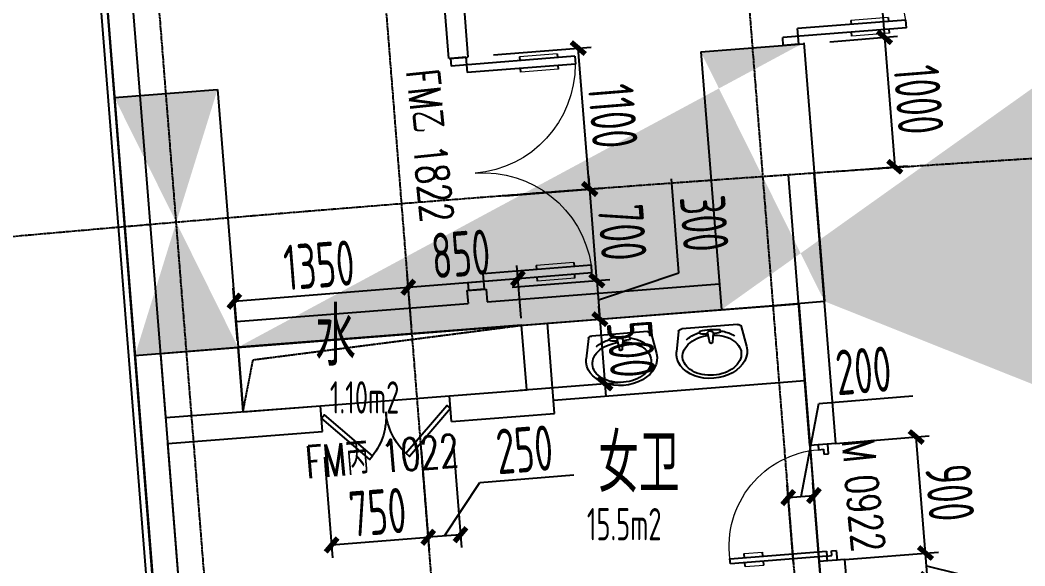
# Model space of a CAD drawing. Header units: millimetres. Extents: x 11639278 to 23698211, y -13072636 to -5537337.
# Drawn here: x 11751299 to 11759072, y -6389251 to -6385030 of the extents above; entities that cross this region are included whole.
import ezdxf
from ezdxf.enums import TextEntityAlignment as Align

# ---------------------------------------------------------------- set-up
doc = ezdxf.new("R2010")
doc.units = ezdxf.units.MM
doc.header["$LTSCALE"] = 10
for name, pattern in [('A2-RG-AXIS$0$CENTER', [2, 1.25, -0.25, 0.25, -0.25]), ('A2-RG-AXIS$0$DOTE', [2.42, 2, -0.2, 0.02, -0.2]), ('A2-RI-F1$0$DOT2', [0.125, 0, -0.125]), ('A2-RI-F1$0$HIDDEN', [0.375, 0.25, -0.125])]:
    doc.linetypes.add(name, pattern=pattern)
for name, color, linetype in [('A2-RB-F1$0$A-DIMS-100', 1, 'Continuous'), ('A2-RD-F1（少）$0$A-1-1-X-toilel$0$A-FIXT', 55, 'Continuous'), ('A2-RG-AXIS$0$A-GRID', 1, 'A2-RG-AXIS$0$CENTER'), ('A2-RI-F1$0$$0$A-WALL', 7, 'Continuous'), ('A2-RI-F1$0$A-DOOR', 32, 'Continuous'), ('A2-RI-F1$0$A-FLOR-OTLN', 4, 'A2-RI-F1$0$DOT2'), ('A2-RI-F1$0$A-HOLE', 2, 'Continuous'), ('A2-RI-F1$0$A-ROOF-EDGE', 2, 'Continuous'), ('A2-RI-F1$0$A-STRS', 50, 'Continuous'), ('A2-RI-F1$0$A-SYMB-AREA', 4, 'Continuous'), ('A2-RI-F1$0$A-SYMB-DOOR', 4, 'Continuous'), ('A2-RI-F1$0$A-SYMB-NAME', 4, 'Continuous'), ('A2-RI-F1$0$A-SYMB-VOID', 35, 'Continuous'), ('A2-RI-F1$0$A-WALL', 7, 'Continuous'), ('A2-RI-F1$0$HRI-F18$0$A-DOOR', 32, 'Continuous'), ('A2-RI-F1$0$HRI-F18$0$A-WALL', 7, 'Continuous'), ('A2-RI-F1$0$WINDOW_TEXT', 7, 'Continuous'), ('A2-RS-F1$0$A-HATH-GRAY', 8, 'Continuous'), ('A2-RS-F1$0$A-WALL-CONC', 6, 'Continuous')]:
    doc.layers.add(name, color=color, linetype=linetype)
doc.layers.add('A2-RD-F1（少）$0$A-X-AREA', color=6, linetype='Continuous', plot=False)
doc.layers.add('A2-RI-F1$0$A-X-AREA', color=6, linetype='Continuous', plot=False)
doc.styles.add('A2-RB-F1$0$XD2008', font='hzs.shx', dxfattribs={"width": 0.7, "bigfont": 'hztxt.shx'})
doc.styles.add('A2-RI-F1$0$ECADI', font='hzs.shx', dxfattribs={"width": 0.7, "bigfont": 'hztxt.shx'})
doc.styles.add('A2-RI-F1$0$ECADI-TXT', font='simplex.shx', dxfattribs={"bigfont": 'hztxt.shx'})
doc.styles.add('A2-RI-F1$0$SIMPLEX', font='simplex.shx', dxfattribs={"width": 0.7})
doc.dimstyles.new('A2-RB-F1$0$XD100$0', dxfattribs={"dimscale": 100, "dimtxt": 3.5, "dimasz": 1, "dimexe": 1, "dimexo": 2, "dimgap": 0.5, "dimtad": 1, "dimdec": 0, "dimdsep": 46, "dimtxsty": 'A2-RB-F1$0$XD2008', "dimblk1": 'A2-RB-F1$0$_ArchTick', "dimblk2": 'A2-RB-F1$0$_ArchTick', "dimsah": 1, "dimcen": 2.5, "dimclrt": 4, "dimaunit": 1, "dimadec": 0, "dimazin": 0, "dimtfac": 1, "dimtdec": 0, "dimtix": 1, "dimtmove": 1, "dimatfit": 3, "dimfxl": 0, "dimtolj": 1, "dimtzin": 0, "dimarcsym": 0})

# ---------------------------------------------------------------- blocks, each defined once
blk = doc.blocks.new('A2-RG-AXIS')
at = {"layer": 'A2-RG-AXIS$0$A-GRID', "linetype": 'A2-RG-AXIS$0$DOTE'}
for p, q in [((11755647.6, -6368696.2), (11757669.8, -6394116.9)), ((11756043.3, -6408979.7), (11752855.5, -6368906.3)), ((11754299.2, -6409123.8), (11751111, -6369045.1))]:
    blk.add_line(p, q, dxfattribs=at)
for radius in [316700, 313400, 308700]:
    blk.add_arc((11778730.7, -6694178.7), radius, 75.589285, 95.407644, dxfattribs=at)
blk = doc.blocks.new('A2-RB-F1$0$_ArchTick')
at = {"color": 0, "linetype": 'ByBlock', "const_width": 0.4}
blk.add_lwpolyline([(-0.5, -0.5), (0.5, 0.5)], dxfattribs=at)
blk = doc.blocks.new('*D1411')
at = {"layer": 'A2-RB-F1$0$A-DIMS-100', "color": 0, "lineweight": -2, "transparency": 16777216}
for p, q in [((11757476.9, -6387994.4), (11758204.6, -6387936.5)), ((11757340.4, -6388714.5), (11757476.9, -6387994.4)), ((11757480.6, -6389216.4), (11757432.1, -6388606.9)), ((11757281.3, -6389232.2), (11757232.8, -6388622.8)), ((11757240.7, -6388722.5), (11757440.1, -6388706.6))]:
    blk.add_line(p, q, dxfattribs=at)
at = {"layer": 'Defpoints', "color": 0, "transparency": 16777216}
for p in [(11757440.1, -6388706.6), (11757297.1, -6389431.6), (11757496.5, -6389415.7)]:
    blk.add_point(p, dxfattribs=at)
at = {"layer": 'A2-RB-F1$0$A-DIMS-100', "color": 0, "lineweight": -2, "transparency": 16777216, "xscale": 100, "yscale": 100, "zscale": 100}
for p, rotation in [((11757240.7, -6388722.5), 184.5482656225848), ((11757440.1, -6388706.6), 4.548265622584782)]:
    blk.add_blockref('A2-RB-F1$0$_ArchTick', p, dxfattribs=dict(at, rotation=rotation))
at = {"layer": 'A2-RB-F1$0$A-DIMS-100', "color": 4, "transparency": 16777216, "insert": (11757822.9, -6387741.1), "char_height": 350, "attachment_point": 5, "rotation": 4.54827, "style": 'A2-RB-F1$0$XD2008'}
blk.add_mtext('\\A1;200', dxfattribs=at)
blk = doc.blocks.new('*D1413')
at = {"layer": 'A2-RB-F1$0$A-DIMS-100', "color": 0, "lineweight": -2, "transparency": 16777216}
for p, q in [((11757680, -6389200.8), (11758402.5, -6389143.4)), ((11758318.7, -6389350.3), (11758302.8, -6389151.3)), ((11758310.7, -6389250.8), (11759040.4, -6389430.2)), ((11757695.9, -6389399.9), (11758418.3, -6389342.4)), ((11759040.4, -6389430.2), (11759098.2, -6390157.9))]:
    blk.add_line(p, q, dxfattribs=at)
at = {"layer": 'Defpoints', "color": 0, "transparency": 16777216}
for p in [(11758302.8, -6389151.3), (11757480.6, -6389216.7), (11757496.5, -6389415.7)]:
    blk.add_point(p, dxfattribs=at)
at = {"layer": 'A2-RB-F1$0$A-DIMS-100', "color": 0, "lineweight": -2, "transparency": 16777216, "xscale": 100, "yscale": 100, "zscale": 100}
for p, rotation in [((11758302.8, -6389151.3), 94.54826562445704), ((11758318.7, -6389350.3), 274.548265624457)]:
    blk.add_blockref('A2-RB-F1$0$_ArchTick', p, dxfattribs=dict(at, rotation=rotation))
at = {"layer": 'A2-RB-F1$0$A-DIMS-100', "color": 4, "transparency": 16777216, "insert": (11759293.6, -6389776.2), "char_height": 350, "attachment_point": 5, "rotation": 274.54827, "style": 'A2-RB-F1$0$XD2008'}
blk.add_mtext('\\A1;200', dxfattribs=at)
blk = doc.blocks.new('*D1182')
at = {"layer": 'A2-RB-F1$0$A-DIMS-100', "color": 0, "lineweight": -2, "transparency": 16777216}
for p, q in [((11757608.8, -6388303.7), (11758331.1, -6388246.2)), ((11758302.8, -6389151.3), (11758231.5, -6388254.1)), ((11757680.2, -6389200.8), (11758402.5, -6389143.4))]:
    blk.add_line(p, q, dxfattribs=at)
at = {"layer": 'Defpoints', "color": 0, "transparency": 16777216}
for p in [(11758231.5, -6388254.1), (11757409.5, -6388319.5), (11757480.8, -6389216.7)]:
    blk.add_point(p, dxfattribs=at)
at = {"layer": 'A2-RB-F1$0$A-DIMS-100', "color": 0, "lineweight": -2, "transparency": 16777216, "xscale": 100, "yscale": 100, "zscale": 100}
for p, rotation in [((11758231.5, -6388254.1), 94.54826562258324), ((11758302.8, -6389151.3), 274.5482656225832)]:
    blk.add_blockref('A2-RB-F1$0$_ArchTick', p, dxfattribs=dict(at, rotation=rotation))
at = {"layer": 'A2-RB-F1$0$A-DIMS-100', "color": 4, "transparency": 16777216, "insert": (11758491.4, -6388684.9), "char_height": 350, "attachment_point": 5, "rotation": 274.54827, "style": 'A2-RB-F1$0$XD2008'}
blk.add_mtext('\\A1;900', dxfattribs=at)
blk = doc.blocks.new('*D848')
at = {"layer": 'A2-RB-F1$0$A-DIMS-100', "color": 0, "lineweight": -2, "transparency": 16777216}
for p, q in [((11757419.4, -6383402.7), (11757942.5, -6383361.1)), ((11757842.8, -6383369), (11757985.6, -6385163.3)), ((11757562.1, -6385197), (11758085.3, -6385155.4))]:
    blk.add_line(p, q, dxfattribs=at)
at = {"layer": 'Defpoints', "color": 0, "transparency": 16777216}
for p in [(11757220, -6383418.5), (11757985.6, -6385163.3), (11757362.8, -6385212.9)]:
    blk.add_point(p, dxfattribs=at)
at = {"layer": 'A2-RB-F1$0$A-DIMS-100', "color": 0, "lineweight": -2, "transparency": 16777216, "xscale": 100, "yscale": 100, "zscale": 100}
for p, rotation in [((11757842.8, -6383369), 94.54826562266206), ((11757985.6, -6385163.3), 274.548265622662)]:
    blk.add_blockref('A2-RB-F1$0$_ArchTick', p, dxfattribs=dict(at, rotation=rotation))
at = {"layer": 'A2-RB-F1$0$A-DIMS-100', "color": 4, "transparency": 16777216, "insert": (11758138.5, -6384248.3), "char_height": 350, "attachment_point": 5, "rotation": 274.54827, "style": 'A2-RB-F1$0$XD2008'}
blk.add_mtext('\\A1;1800', dxfattribs=at)
blk = doc.blocks.new('*D849')
at = {"layer": 'A2-RB-F1$0$A-DIMS-100', "color": 0, "lineweight": -2, "transparency": 16777216}
for p, q in [((11755706, -6386337.4), (11755698.2, -6386237.7)), ((11755050.1, -6386388.3), (11755805.7, -6386329.7)), ((11755760.8, -6387043.7), (11755706, -6386337.4)), ((11755104.9, -6387094.6), (11755860.5, -6387035.9)), ((11755760.8, -6387043.7), (11755768.5, -6387143.4))]:
    blk.add_line(p, q, dxfattribs=at)
at = {"layer": 'Defpoints', "color": 0, "transparency": 16777216}
for p in [(11755706, -6386337.4), (11754850.7, -6386403.7), (11754905.5, -6387110)]:
    blk.add_point(p, dxfattribs=at)
at = {"layer": 'A2-RB-F1$0$A-DIMS-100', "color": 0, "lineweight": -2, "transparency": 16777216, "xscale": 100, "yscale": 100, "zscale": 100}
for p, rotation in [((11755706, -6386337.4), 274.4366473544291), ((11755760.8, -6387043.7), 94.43664735442903)]:
    blk.add_blockref('A2-RB-F1$0$_ArchTick', p, dxfattribs=dict(at, rotation=rotation))
at = {"layer": 'A2-RB-F1$0$A-DIMS-100', "color": 4, "transparency": 16777216, "insert": (11755957.7, -6386673.1), "char_height": 350, "attachment_point": 5, "rotation": 274.43665, "style": 'A2-RB-F1$0$XD2008'}
blk.add_mtext('\\A1;700', dxfattribs=at)
blk = doc.blocks.new('*D850')
at = {"layer": 'A2-RB-F1$0$A-DIMS-100', "color": 0, "lineweight": -2, "transparency": 16777216}
for p, q in [((11754962.1, -6385299.6), (11755716.3, -6385238.6)), ((11755704.6, -6386334.7), (11755616.7, -6385246.7)), ((11755050, -6386387.6), (11755804.3, -6386326.7))]:
    blk.add_line(p, q, dxfattribs=at)
at = {"layer": 'Defpoints', "color": 0, "transparency": 16777216}
for p in [(11755616.7, -6385246.7), (11754762.7, -6385315.7), (11754850.7, -6386403.7)]:
    blk.add_point(p, dxfattribs=at)
at = {"layer": 'A2-RB-F1$0$A-DIMS-100', "color": 0, "lineweight": -2, "transparency": 16777216, "xscale": 100, "yscale": 100, "zscale": 100}
for p, rotation in [((11755616.7, -6385246.7), 94.62070129364145), ((11755704.6, -6386334.7), 274.6207012936414)]:
    blk.add_blockref('A2-RB-F1$0$_ArchTick', p, dxfattribs=dict(at, rotation=rotation))
at = {"layer": 'A2-RB-F1$0$A-DIMS-100', "color": 4, "transparency": 16777216, "insert": (11755884.9, -6385772.6), "char_height": 350, "attachment_point": 5, "rotation": 274.6207, "style": 'A2-RB-F1$0$XD2008'}
blk.add_mtext('\\A1;1100', dxfattribs=at)
blk = doc.blocks.new('*D967')
at = {"layer": 'A2-RB-F1$0$A-DIMS-100', "color": 0, "lineweight": -2, "transparency": 16777216}
for p, q in [((11754326.9, -6387402.8), (11754294.5, -6386996.3)), ((11752980.8, -6387509.9), (11752948.5, -6387103.4)), ((11752956.4, -6387203.1), (11754302.5, -6387096))]:
    blk.add_line(p, q, dxfattribs=at)
at = {"layer": 'Defpoints', "color": 0, "transparency": 16777216}
for p in [(11754302.5, -6387096), (11754342.7, -6387602.2), (11752996.7, -6387709.2)]:
    blk.add_point(p, dxfattribs=at)
at = {"layer": 'A2-RB-F1$0$A-DIMS-100', "color": 0, "lineweight": -2, "transparency": 16777216, "xscale": 100, "yscale": 100, "zscale": 100}
for p, rotation in [((11754302.5, -6387096), 4.548265622688353), ((11752956.4, -6387203.1), 184.5482656226883)]:
    blk.add_blockref('A2-RB-F1$0$_ArchTick', p, dxfattribs=dict(at, rotation=rotation))
at = {"layer": 'A2-RB-F1$0$A-DIMS-100', "color": 4, "transparency": 16777216, "insert": (11753611.6, -6386925.2), "char_height": 350, "attachment_point": 5, "rotation": 4.54827, "style": 'A2-RB-F1$0$XD2008'}
blk.add_mtext('\\A1;1350', dxfattribs=at)
blk = doc.blocks.new('*D968')
at = {"layer": 'A2-RB-F1$0$A-DIMS-100', "color": 0, "lineweight": -2, "transparency": 16777216}
for p, q in [((11755174.2, -6387335.4), (11755141.9, -6386928.9)), ((11754326.9, -6387402.8), (11754294.5, -6386996.3)), ((11754302.5, -6387096), (11755149.8, -6387028.6))]:
    blk.add_line(p, q, dxfattribs=at)
at = {"layer": 'Defpoints', "color": 0, "transparency": 16777216}
for p in [(11755149.8, -6387028.6), (11754342.7, -6387602.2), (11755190.1, -6387534.8)]:
    blk.add_point(p, dxfattribs=at)
at = {"layer": 'A2-RB-F1$0$A-DIMS-100', "color": 0, "lineweight": -2, "transparency": 16777216, "xscale": 100, "yscale": 100, "zscale": 100}
for p, rotation in [((11755149.8, -6387028.6), 4.548265622955991), ((11754302.5, -6387096), 184.548265622956)]:
    blk.add_blockref('A2-RB-F1$0$_ArchTick', p, dxfattribs=dict(at, rotation=rotation))
at = {"layer": 'A2-RB-F1$0$A-DIMS-100', "color": 4, "transparency": 16777216, "insert": (11754708.3, -6386838), "char_height": 350, "attachment_point": 5, "rotation": 4.54827, "style": 'A2-RB-F1$0$XD2008'}
blk.add_mtext('\\A1;850', dxfattribs=at)
blk = doc.blocks.new('*D969')
at = {"layer": 'A2-RB-F1$0$A-DIMS-100', "color": 0, "lineweight": -2, "transparency": 16777216}
for p, q in [((11756395.4, -6386984.9), (11756339, -6386257)), ((11755104.9, -6387094.6), (11755860.4, -6387036.1)), ((11755760.7, -6387043.8), (11755783.9, -6387342.9)), ((11755772.3, -6387193.3), (11756395.4, -6386984.9)), ((11755128.1, -6387393.7), (11755883.6, -6387335.2))]:
    blk.add_line(p, q, dxfattribs=at)
at = {"layer": 'Defpoints', "color": 0, "transparency": 16777216}
for p in [(11754905.5, -6387110), (11755783.9, -6387342.9), (11754928.7, -6387409.1)]:
    blk.add_point(p, dxfattribs=at)
at = {"layer": 'A2-RB-F1$0$A-DIMS-100', "color": 0, "lineweight": -2, "transparency": 16777216, "xscale": 100, "yscale": 100, "zscale": 100}
for p, rotation in [((11755760.7, -6387043.8), 94.42915772560417), ((11755783.9, -6387342.9), 274.4291577256042)]:
    blk.add_blockref('A2-RB-F1$0$_ArchTick', p, dxfattribs=dict(at, rotation=rotation))
at = {"layer": 'A2-RB-F1$0$A-DIMS-100', "color": 4, "transparency": 16777216, "insert": (11756591.5, -6386603.6), "char_height": 350, "attachment_point": 5, "rotation": 274.42916, "style": 'A2-RB-F1$0$XD2008'}
blk.add_mtext('\\A1;300', dxfattribs=at)
blk = doc.blocks.new('*D970')
at = {"layer": 'A2-RB-F1$0$A-DIMS-100', "color": 0, "lineweight": -2, "transparency": 16777216}
for p, q in [((11755783.9, -6387342.9), (11755776.2, -6387243.2)), ((11755128.1, -6387393.7), (11755883.6, -6387335.2)), ((11755783.9, -6387342.9), (11755822.5, -6387841.4)), ((11755166.7, -6387892.2), (11755922.2, -6387833.7)), ((11755822.5, -6387841.4), (11755830.2, -6387941.1))]:
    blk.add_line(p, q, dxfattribs=at)
at = {"layer": 'Defpoints', "color": 0, "transparency": 16777216}
for p in [(11754928.7, -6387409.1), (11754967.3, -6387907.6), (11755822.5, -6387841.4)]:
    blk.add_point(p, dxfattribs=at)
at = {"layer": 'A2-RB-F1$0$A-DIMS-100', "color": 0, "lineweight": -2, "transparency": 16777216, "xscale": 100, "yscale": 100, "zscale": 100}
for p, rotation in [((11755783.9, -6387342.9), 274.42915772585), ((11755822.5, -6387841.4), 94.42915772584995)]:
    blk.add_blockref('A2-RB-F1$0$_ArchTick', p, dxfattribs=dict(at, rotation=rotation))
at = {"layer": 'A2-RB-F1$0$A-DIMS-100', "color": 4, "transparency": 16777216, "insert": (11756027.5, -6387574.8), "char_height": 350, "attachment_point": 5, "rotation": 274.42916, "style": 'A2-RB-F1$0$XD2008'}
blk.add_mtext('\\A1;500', dxfattribs=at)
blk = doc.blocks.new('*D812')
at = {"layer": 'A2-RB-F1$0$A-DIMS-100', "color": 0, "lineweight": -2, "transparency": 16777216}
for p, q in [((11754402.3, -6388351), (11754464.2, -6389129.2)), ((11753655, -6388410.5), (11753716.9, -6389188.7)), ((11753709, -6389089), (11754456.3, -6389029.5))]:
    blk.add_line(p, q, dxfattribs=at)
at = {"layer": 'Defpoints', "color": 0, "transparency": 16777216}
for p in [(11753639.1, -6388211.1), (11754386.4, -6388151.7), (11754456.3, -6389029.5)]:
    blk.add_point(p, dxfattribs=at)
at = {"layer": 'A2-RB-F1$0$A-DIMS-100', "color": 0, "lineweight": -2, "transparency": 16777216, "xscale": 100, "yscale": 100, "zscale": 100}
for p, rotation in [((11754456.3, -6389029.5), 4.548265622768949), ((11753709, -6389089), 184.548265622769)]:
    blk.add_blockref('A2-RB-F1$0$_ArchTick', p, dxfattribs=dict(at, rotation=rotation))
at = {"layer": 'A2-RB-F1$0$A-DIMS-100', "color": 4, "transparency": 16777216, "insert": (11754064.8, -6388835), "char_height": 350, "attachment_point": 5, "rotation": 4.54827, "style": 'A2-RB-F1$0$XD2008'}
blk.add_mtext('\\A1;750', dxfattribs=at)
blk = doc.blocks.new('*D813')
at = {"layer": 'A2-RB-F1$0$A-DIMS-100', "color": 0, "lineweight": -2, "transparency": 16777216}
for p, q in [((11754402.5, -6388353.1), (11754464.2, -6389129.2)), ((11754652, -6388333.3), (11754713.7, -6389109.4)), ((11754581, -6389019.6), (11754854.7, -6388605)), ((11754854.7, -6388605), (11755582.4, -6388547.1)), ((11754705.8, -6389009.7), (11754456.3, -6389029.5))]:
    blk.add_line(p, q, dxfattribs=at)
at = {"layer": 'Defpoints', "color": 0, "transparency": 16777216}
for p in [(11754636.1, -6388133.9), (11754386.6, -6388153.7), (11754456.3, -6389029.5)]:
    blk.add_point(p, dxfattribs=at)
at = {"layer": 'A2-RB-F1$0$A-DIMS-100', "color": 0, "lineweight": -2, "transparency": 16777216, "xscale": 100, "yscale": 100, "zscale": 100}
for p, rotation in [((11754456.3, -6389029.5), 184.5482656226466), ((11754705.8, -6389009.7), 4.548265622646577)]:
    blk.add_blockref('A2-RB-F1$0$_ArchTick', p, dxfattribs=dict(at, rotation=rotation))
at = {"layer": 'A2-RB-F1$0$A-DIMS-100', "color": 4, "transparency": 16777216, "insert": (11755200.7, -6388351.7), "char_height": 350, "attachment_point": 5, "rotation": 4.54827, "style": 'A2-RB-F1$0$XD2008'}
blk.add_mtext('\\A1;250', dxfattribs=at)
blk = doc.blocks.new('*D814')
at = {"layer": 'A2-RB-F1$0$A-DIMS-100', "color": 0, "lineweight": -2, "transparency": 16777216}
for p, q in [((11757562.1, -6385197), (11758085.3, -6385155.4)), ((11757985.6, -6385163.3), (11758065.2, -6386164.1)), ((11757641.8, -6386197.8), (11758164.9, -6386156.2))]:
    blk.add_line(p, q, dxfattribs=at)
at = {"layer": 'Defpoints', "color": 0, "transparency": 16777216}
for p in [(11757362.8, -6385212.9), (11758065.2, -6386164.1), (11757442.4, -6386213.6)]:
    blk.add_point(p, dxfattribs=at)
at = {"layer": 'A2-RB-F1$0$A-DIMS-100', "color": 0, "lineweight": -2, "transparency": 16777216, "xscale": 100, "yscale": 100, "zscale": 100}
for p, rotation in [((11757985.6, -6385163.3), 94.54826562261329), ((11758065.2, -6386164.1), 274.5482656226133)]:
    blk.add_blockref('A2-RB-F1$0$_ArchTick', p, dxfattribs=dict(at, rotation=rotation))
at = {"layer": 'A2-RB-F1$0$A-DIMS-100', "color": 4, "transparency": 16777216, "insert": (11758249.7, -6385645.9), "char_height": 350, "attachment_point": 5, "rotation": 274.54827, "style": 'A2-RB-F1$0$XD2008'}
blk.add_mtext('\\A1;1000', dxfattribs=at)
blk = doc.blocks.new('A2-RS-F1')
at = {"layer": 'A2-RS-F1$0$A-HATH-GRAY', "ltscale": 3}
h = blk.add_hatch(color=256, dxfattribs=at)
h.paths.add_polyline_path([(11790490.7, -6377046.5), (11789491.3, -6377010.6), (11789445.2, -6378310.2), (11790444.5, -6378345.7)], flags=16)
h.paths.add_polyline_path([(11794711.1, -6377235.6), (11794112.3, -6377197.1), (11794061, -6377995.6), (11794659.8, -6378034.1)], flags=0)
h.paths.add_polyline_path([(11794483.3, -6380778.7), (11793884.5, -6380740.2), (11793833.2, -6381538.6), (11794432, -6381577.1)], flags=0)
h.paths.add_polyline_path([(11793886.5, -6390060.6), (11793287.7, -6390022.1), (11793236.4, -6390820.5), (11793835.2, -6390859)], flags=0)
h.paths.add_polyline_path([(11793658.7, -6393603.7), (11793059.9, -6393565.2), (11793008.6, -6394363.6), (11793607.4, -6394402.1)], flags=0)
h.paths.add_polyline_path([(11789926.5, -6392936.5), (11788927.1, -6392900.6), (11788881, -6394200.2), (11789880.4, -6394235.7)], flags=16)
h.paths.add_polyline_path([(11781272, -6392739.2), (11780272, -6392732.1), (11780263.2, -6394032.4), (11781263.2, -6394039.2)], flags=16)
h.paths.add_polyline_path([(11772615.4, -6392790.7), (11771615.7, -6392812.3), (11771644.2, -6394112.4), (11772644, -6394090.4)], flags=16)
h.paths.add_polyline_path([(11771835.6, -6400549.4, 1), (11772735.6, -6400549.4, 1)])
h.paths.add_polyline_path([(11789601.8, -6400663.7, 1), (11788701.8, -6400663.7, 1)], flags=0)
h.paths.add_polyline_path([(11797125.5, -6401083.9, 1), (11798025.5, -6401083.9, 1)], flags=0)
h.paths.add_polyline_path([(11772266.5, -6376894.6), (11771266.7, -6376916.1), (11771295.3, -6378216.2), (11772295, -6378194.3)], flags=16)
h.paths.add_polyline_path([(11781379.7, -6376839.6), (11780379.7, -6376832.4), (11780370.9, -6378132.8), (11781370.9, -6378139.6)], flags=16)
h.paths.add_polyline_path([(11752826.5, -6385566), (11752029, -6385629.4), (11752187.6, -6387623.1), (11752985.1, -6387559.7)], flags=17)
h.paths.add_polyline_path([(11757362.8, -6385212.9), (11756565.3, -6385276.3), (11756723.9, -6387270.1), (11757521.2, -6387204.8)], flags=17)
h.paths.add_polyline_path([(11762965.1, -6393140.9), (11763031, -6394439.6), (11764029.7, -6394388.9), (11763963.9, -6393090.2)])
h.paths.add_polyline_path([(11793008.6, -6394363.6), (11793607.4, -6394402.1), (11793658.7, -6393603.7), (11793059.9, -6393565.2)], flags=17)
h.paths.add_polyline_path([(11793236.4, -6390820.5), (11793835.2, -6390859), (11793886.5, -6390060.6), (11793287.7, -6390022.1)], flags=17)
h.paths.add_polyline_path([(11793833.2, -6381538.6), (11794432, -6381577.1), (11794483.3, -6380778.7), (11793884.5, -6380740.2)], flags=17)
h.paths.add_polyline_path([(11794061, -6377995.6), (11794659.8, -6378034.1), (11794711.1, -6377235.6), (11794112.3, -6377197.1)], flags=17)
h.paths.add_polyline_path([(11762159.9, -6377261.3), (11762225.8, -6378560), (11763224.5, -6378509.3), (11763158.6, -6377210.6)], flags=17)
edge = h.paths.add_edge_path(flags=16)
edge.add_arc((11772285.6, -6400549.4), 450, 0, 360)
edge = h.paths.add_edge_path(flags=16)
edge.add_arc((11789151.8, -6400663.7), 450, 0, 360)
edge = h.paths.add_edge_path()
edge.add_arc((11763857, -6400855.6), 450, 0, 360)
edge = h.paths.add_edge_path(flags=17)
edge.add_arc((11797575.5, -6401083.9), 450, 0, 360)
edge = h.paths.add_edge_path()
edge.add_arc((11755440.6, -6401403.6), 450, 0, 360)
h.paths.add_polyline_path([(11756756.1, -6377586.7), (11756914.7, -6379580.4), (11756117.2, -6379643.9), (11755958.6, -6377650.1)], flags=17)
h.paths.add_polyline_path([(11757322.6, -6394796.6), (11758120, -6394731.3), (11758001.2, -6393237.8), (11757203.7, -6393301.3)])
h.paths.add_polyline_path([(11752786.3, -6395149.5), (11753583.8, -6395086), (11753449, -6393391.4), (11752651.5, -6393454.8)])
h.paths.add_polyline_path([(11751581, -6379997.1), (11752378.4, -6379933.7), (11752219.8, -6377940), (11751422.4, -6378003.4)])
edge = h.paths.add_edge_path()
edge.add_line((11771615.7, -6392812.7), (11771644.2, -6394112.4))
edge.add_line((11771644.2, -6394112.4), (11772644, -6394090.4))
edge.add_line((11772644, -6394090.4), (11772615.4, -6392790.7))
edge.add_line((11772615.4, -6392790.7), (11771615.7, -6392812.3))
edge.add_line((11780272, -6392732.4), (11780263.2, -6394032.4))
edge.add_line((11780263.2, -6394032.4), (11781263.2, -6394039.2))
edge.add_line((11781263.2, -6394039.2), (11781272, -6392739.2))
edge.add_line((11781272, -6392739.2), (11780272, -6392732.1))
edge.add_line((11788927.1, -6392901), (11788881, -6394200.2))
edge.add_line((11788881, -6394200.2), (11789880.4, -6394235.7))
edge.add_line((11789880.4, -6394235.7), (11789926.5, -6392936.5))
edge.add_line((11789926.5, -6392936.5), (11788927.1, -6392900.6))
edge.add_line((11789491.3, -6377011), (11789445.2, -6378310.2))
edge.add_line((11789445.2, -6378310.2), (11790444.5, -6378345.7))
edge.add_line((11790444.5, -6378345.7), (11790490.7, -6377046.5))
edge.add_line((11790490.7, -6377046.5), (11789491.3, -6377010.6))
edge.add_line((11780379.7, -6376832.8), (11780370.9, -6378132.8))
edge.add_line((11780370.9, -6378132.8), (11781370.9, -6378139.6))
edge.add_line((11781370.9, -6378139.6), (11781379.7, -6376839.6))
edge.add_line((11781379.7, -6376839.6), (11780379.7, -6376832.4))
edge.add_line((11771266.7, -6376916.5), (11771295.3, -6378216.2))
edge.add_line((11771295.3, -6378216.2), (11772295, -6378194.3))
edge.add_line((11772295, -6378194.3), (11772266.5, -6376894.6))
edge.add_line((11772266.5, -6376894.6), (11771266.7, -6376916.1))
edge.add_line((11756723.9, -6387270.1), (11757521.2, -6387204.8))
edge.add_line((11756565.3, -6385276.3), (11757362.8, -6385212.9))
edge.add_line((11756565.3, -6385276.3), (11756723.9, -6387270.1))
edge.add_line((11752187.6, -6387623.1), (11752985.1, -6387559.7))
edge.add_line((11752029, -6385629.4), (11752826.5, -6385566))
edge.add_line((11752029, -6385629.4), (11752187.6, -6387623.2))
edge.add_line((11752826.5, -6385566), (11752985.1, -6387559.7))
edge.add_line((11757362.2, -6385205.2), (11757521.2, -6387204.8))
edge = h.paths.add_edge_path()
edge.add_arc((11847549.5, -6408655.2), 450, 0, 360)
h.paths.add_polyline_path([(11818747.1, -6372607.5), (11817357.2, -6372439.1), (11817138.8, -6374225.8), (11818528.7, -6374394.2)])
h.paths.add_polyline_path([(11827964.2, -6373889.1), (11826579.8, -6373680.9), (11826310.1, -6375460.6), (11827694.6, -6375668.8)])
h.paths.add_polyline_path([(11837140.7, -6375434.8), (11835762.8, -6375187), (11835442.2, -6376958.2), (11836820.1, -6377206.1)])
h.paths.add_polyline_path([(11814457.2, -6396161.7), (11815846.9, -6396331.6), (11816041, -6394743.5), (11814651.4, -6394573.1)])
h.paths.add_polyline_path([(11851385, -6401917.5), (11850605.4, -6401737.8), (11850371.1, -6402710), (11851150.7, -6402889.7)])
h.paths.add_polyline_path([(11846959.8, -6400859), (11846180.2, -6400679.3), (11845945.9, -6401651.6), (11846725.5, -6401831.3)])
h.paths.add_polyline_path([(11841338.2, -6400630.1), (11839968.3, -6400341.3), (11840298.4, -6398775.8), (11841668.4, -6399064)])
h.paths.add_polyline_path([(11831505.8, -6398704), (11832883.4, -6398953.4), (11833168.4, -6397379), (11831790.9, -6397129.1)])
h.paths.add_polyline_path([(11822999.8, -6397310.5), (11824384, -6397520.2), (11824623.6, -6395938.3), (11823239.5, -6395728)])
h.paths.add_polyline_path([(11806985.1, -6395311.3), (11806188.5, -6395237.1), (11806299.9, -6394042), (11807096.4, -6394116.5)])
h.paths.add_polyline_path([(11800592, -6394828.7), (11801190.8, -6394867.2), (11801242.1, -6394068.8), (11800643.4, -6394030.3)])
h.paths.add_polyline_path([(11793008.6, -6394363.6), (11793607.4, -6394402.1), (11793658.7, -6393603.7), (11793059.9, -6393565.2)], flags=17)
h.paths.add_polyline_path([(11800819.8, -6391285.9), (11801418.6, -6391324.4), (11801469.9, -6390525.9), (11800871.2, -6390487.4)])
h.paths.add_polyline_path([(11793236.4, -6390820.5), (11793835.2, -6390859), (11793886.5, -6390060.6), (11793287.7, -6390022.1)], flags=17)
h.paths.add_polyline_path([(11853037, -6395063.6), (11853271.3, -6394091.4), (11852491.7, -6393911.7), (11852257.4, -6394883.9)])
h.paths.add_polyline_path([(11854911.5, -6387286.2), (11855145.9, -6386314), (11854366.3, -6386134.3), (11854131.9, -6387106.5)])
h.paths.add_polyline_path([(11846269, -6377243.5), (11844898.8, -6376956.1), (11844527.5, -6378717.4), (11845897.7, -6379004.7)])
h.paths.add_polyline_path([(11848611.8, -6394005), (11848846.2, -6393032.8), (11848066.6, -6392853.1), (11847832.2, -6393825.3)])
h.paths.add_polyline_path([(11850486.4, -6386227.4), (11850720.8, -6385255.2), (11849941.2, -6385075.5), (11849706.8, -6386047.7)])
h.paths.add_polyline_path([(11843712.1, -6384523.3), (11844299.2, -6384647.1), (11844423, -6384060), (11843835.9, -6383936.2)])
h.paths.add_polyline_path([(11842061.7, -6392351.2), (11842648.8, -6392475), (11842772.6, -6391887.9), (11842185.5, -6391764.1)])
h.paths.add_polyline_path([(11808357.4, -6373042.4), (11808954.8, -6373098.1), (11809029, -6372301.4), (11808431.6, -6372245.8)])
h.paths.add_polyline_path([(11793833.2, -6381538.6), (11794432, -6381577.1), (11794483.3, -6380778.7), (11793884.5, -6380740.2)], flags=17)
h.paths.add_polyline_path([(11801416.6, -6382004.6), (11802015.3, -6382043.1), (11802066.7, -6381244.7), (11801467.9, -6381206.2)])
h.paths.add_polyline_path([(11801644.4, -6378461.8), (11802243.1, -6378500.3), (11802294.5, -6377701.9), (11801695.7, -6377663.4)])
h.paths.add_polyline_path([(11794061, -6377995.6), (11794659.8, -6378034.1), (11794711.1, -6377235.6), (11794112.3, -6377197.1)], flags=17)
h.paths.add_polyline_path([(11808460.5, -6379479.9), (11807663.9, -6379405.7), (11807775.3, -6378210.6), (11808571.8, -6378285.1)])
edge = h.paths.add_edge_path(flags=16)
edge.add_arc((11772285.6, -6400549.4), 450, 0, 360)
edge = h.paths.add_edge_path(flags=17)
edge.add_arc((11789151.8, -6400663.7), 450, 0, 360)
edge = h.paths.add_edge_path(flags=17)
edge.add_arc((11797575.5, -6401083.9), 450, 0, 360)
edge = h.paths.add_edge_path()
edge.add_arc((11805983.7, -6401745.9), 450, 0, 360)
edge = h.paths.add_edge_path()
edge.add_arc((11814369.4, -6402649), 450, 0, 360)
edge = h.paths.add_edge_path()
edge.add_arc((11822725.7, -6403792.5), 450, 0, 360)
edge = h.paths.add_edge_path()
edge.add_arc((11831045.7, -6405175.5), 450, 0, 360)
edge = h.paths.add_edge_path()
edge.add_arc((11839322.6, -6406796.9), 450, 0, 360)
edge = h.paths.add_edge_path(flags=17)
edge.add_line((11771615.7, -6392812.7), (11771644.2, -6394112.4))
edge.add_line((11771644.2, -6394112.4), (11772644, -6394090.4))
edge.add_line((11772644, -6394090.4), (11772615.4, -6392790.7))
edge.add_line((11772615.4, -6392790.7), (11771615.7, -6392812.3))
edge.add_line((11780272, -6392732.4), (11780263.2, -6394032.4))
edge.add_line((11780263.2, -6394032.4), (11781263.2, -6394039.2))
edge.add_line((11781263.2, -6394039.2), (11781272, -6392739.2))
edge.add_line((11781272, -6392739.2), (11780272, -6392732.1))
edge.add_line((11788927.1, -6392901), (11788881, -6394200.2))
edge.add_line((11788881, -6394200.2), (11789880.4, -6394235.7))
edge.add_line((11789880.4, -6394235.7), (11789926.5, -6392936.5))
edge.add_line((11789926.5, -6392936.5), (11788927.1, -6392900.6))
edge.add_line((11789491.3, -6377011), (11789445.2, -6378310.2))
edge.add_line((11789445.2, -6378310.2), (11790444.5, -6378345.7))
edge.add_line((11790444.5, -6378345.7), (11790490.7, -6377046.5))
edge.add_line((11790490.7, -6377046.5), (11789491.3, -6377010.6))
edge.add_line((11780379.7, -6376832.8), (11780370.9, -6378132.8))
edge.add_line((11780370.9, -6378132.8), (11781370.9, -6378139.6))
edge.add_line((11781370.9, -6378139.6), (11781379.7, -6376839.6))
edge.add_line((11781379.7, -6376839.6), (11780379.7, -6376832.4))
edge.add_line((11771266.7, -6376916.5), (11771295.3, -6378216.2))
edge.add_line((11771295.3, -6378216.2), (11772295, -6378194.3))
edge.add_line((11772295, -6378194.3), (11772266.5, -6376894.6))
edge.add_line((11772266.5, -6376894.6), (11771266.7, -6376916.1))
edge = h.paths.add_edge_path()
edge.add_arc((11780719.5, -6400485.4), 450, 0, 360)
at = {"layer": 'A2-RS-F1$0$A-WALL-CONC', "ltscale": 3}
for p, q in [((11756565.3, -6385276.3), (11757362.8, -6385212.9)), ((11757362.2, -6385205.2), (11757521.2, -6387204.8)), ((11756565.3, -6385276.3), (11756723.9, -6387270.1)), ((11752029, -6385629.4), (11752826.5, -6385566)), ((11752826.5, -6385566), (11752985.1, -6387559.7)), ((11752029, -6385629.4), (11752187.6, -6387623.2)), ((11756723.9, -6387270.1), (11757521.2, -6387204.8)), ((11752187.6, -6387623.1), (11752985.1, -6387559.7))]:
    blk.add_line(p, q, dxfattribs=at)
blk = doc.blocks.new('A2-RI-F1$0$5erhfh')
at = {"layer": 'A2-RI-F1$0$A-SYMB-AREA', "style": 'A2-RI-F1$0$ECADI', "width": 0.7}
blk.add_attdef('340M2', text='', height=2.5, dxfattribs=at).set_placement((0, 1.25), align=Align.MIDDLE_LEFT)
at = {"layer": 'A2-RI-F1$0$A-SYMB-NAME', "style": 'A2-RI-F1$0$ECADI', "width": 0.7}
blk.add_attdef('CHINESENAME', (-12.292, 3.087), '', height=4.5, dxfattribs=at)
blk = doc.blocks.new('A2-RI-F1$0$door-1000')
for p, q in [((0.6493, 0.6471), (0.7083, 0.7059)), ((0.7083, 0.7059), (0.7083, 0.7059)), ((0.7083, 0.7059), (0.7672, 0.6469)), ((0.6787, 0.6175), (0.6493, 0.6471)), ((0.7082, 0.647), (0.6787, 0.6175)), ((0.7376, 0.6174), (0.7082, 0.647)), ((0.7672, 0.6469), (0.7376, 0.6174)), ((0.059, 0.0588), (0, 0)), ((0, 0), (0.0588, -0.059)), ((0, 0), (0, 0)), ((0.0589, -0.0001), (0.0884, 0.0293)), ((0.0884, 0.0293), (0.059, 0.0588)), ((0.0588, -0.059), (0.0883, -0.0296)), ((0.0883, -0.0296), (0.0589, -0.0001)), ((0.1179, -0.0002), (0.0883, -0.0296)), ((0.0883, -0.0296), (0.6766, -0.6199)), ((0.7061, -0.5905), (0.1179, -0.0002)), ((0.4506, -0.4431), (0.4756, -0.4182)), ((0.5051, -0.3888), (0.5301, -0.3639)), ((0.6183, -0.5024), (0.6432, -0.4775)), ((0.5638, -0.5566), (0.5888, -0.5318)), ((0.6766, -0.6199), (0.7061, -0.5905))]:
    blk.add_line(p, q)
at = {"lineweight": 13}
for p, q in [((0.6432, -0.4775), (0.5301, -0.3639)), ((0.5638, -0.5566), (0.4506, -0.4431))]:
    blk.add_line(p, q, dxfattribs=at)
blk.add_arc((0.1481, 0.0285), 0.8333, 312.03498, 44.97267, dxfattribs=at)
blk = doc.blocks.new('A2-RI-F1$0$$DorLib2D$00000011')
for p, q in [((-0.4667, 0.4709), (-0.4667, -0.0625)), ((-0.4667, 0.4709), (-0.4333, 0.4709)), ((-0.4333, 0.4709), (-0.4333, 0.0042)), ((0.4333, 0.4709), (0.4333, 0.0042)), ((0.4667, 0.4709), (0.4333, 0.4709)), ((0.4667, 0.4709), (0.4667, -0.0625)), ((-0.4833, 0.3962), (-0.4667, 0.3962)), ((-0.4167, 0.3962), (-0.4333, 0.3962)), ((0.4167, 0.3962), (0.4333, 0.3962)), ((0.4833, 0.3962), (0.4667, 0.3962)), ((-0.4833, 0.2346), (-0.4667, 0.2346)), ((-0.4167, 0.2346), (-0.4333, 0.2346)), ((0.4167, 0.2346), (0.4333, 0.2346)), ((0.4833, 0.2346), (0.4667, 0.2346)), ((-0.5, 0.0042), (-0.4333, 0.0042)), ((-0.5, 0.0042), (-0.5, -0.0625)), ((0.5, 0.0042), (0.4333, 0.0042)), ((0.5, 0.0042), (0.5, -0.0625)), ((-0.5, -0.0625), (-0.4667, -0.0625)), ((0.5, -0.0625), (0.4667, -0.0625))]:
    blk.add_line(p, q)
at = {"lineweight": 13}
for p, q in [((-0.4833, 0.3962), (-0.4833, 0.2346)), ((-0.4167, 0.3962), (-0.4167, 0.2346)), ((0.4167, 0.3962), (0.4167, 0.2346)), ((0.4833, 0.3962), (0.4833, 0.2346))]:
    blk.add_line(p, q, dxfattribs=at)
for centre, start, end in [((-0.4667, 0.0042), 0, 85.904), ((0.4667, 0.0042), 94.096, 180)]:
    blk.add_arc(centre, 0.4667, start, end, dxfattribs=at)
blk = doc.blocks.new('A2-RI-F1$0$door-doublewing')
at = {"layer": 'A2-RI-F1$0$A-DOOR', "color": 4, "xscale": -0.9999999999999998, "rotation": 180}
blk.add_blockref('A2-RI-F1$0$$DorLib2D$00000011', (0, -0.0291), dxfattribs=at)
at = {"layer": 'A2-RI-F1$0$WINDOW_TEXT', "style": 'A2-RI-F1$0$SIMPLEX', "flags": 9}
blk.add_attdef('A', text='', height=1, dxfattribs=at).set_placement((0, 1.5), align=Align.MIDDLE)
blk = doc.blocks.new('A2-RI-F1$0$HRI-F18$0$A$C62F15C80')
at = {"layer": 'A2-RI-F1$0$HRI-F18$0$A-DOOR'}
for points in [[(0, 275.5), (275.5, 0), (296.2, 20.7), (20.7, 296.2)], [(800, 275.5), (524.5, 0), (503.8, 20.7), (779.3, 296.2)]]:
    blk.add_lwpolyline(points, close=True, dxfattribs=at)
for centre, start, end in [((10.3, 285.9), 317.1491, 0), ((789.7, 285.9), 180, 222.8509)]:
    blk.add_arc(centre, 389.7, start, end, dxfattribs=at)
blk = doc.blocks.new('A2-RI-F1$0$ECADI-TAG-DOOR')
blk = doc.blocks.new('A2-RI-F1')
at = {"layer": 'A2-RI-F1$0$$0$A-WALL', "extrusion": (0, 0, -1)}
for p, q in [((11754227.9, -6380472.6), (11754613.2, -6385327.3)), ((11754377.4, -6380460.7), (11754762.7, -6385315.7)), ((11754755.9, -6387121.6), (11754763.9, -6387221.3)), ((11754905.5, -6387110), (11754913.4, -6387209.7))]:
    blk.add_line(p, q, dxfattribs=at)
at = {"layer": 'A2-RI-F1$0$A-FLOR-OTLN', "ltscale": 1000}
blk.add_lwpolyline([(11814764.2, -6394127.4), (11817357.4, -6372440.5, -0.024943), (11849205.6, -6377886.4), (11848159.2, -6382228.1), (11851284.2, -6382919.5), (11850720.9, -6385256.6), (11855146, -6386315.4), (11851150.8, -6402891.1), (11849876.5, -6402592.9), (11848102.5, -6409766.8, 0.080418), (11754733.7, -6402413.9), (11754132.4, -6395046.4), (11752786.4, -6395150.9), (11751422.5, -6378004.8), (11756208, -6377631.7), (11756045.3, -6375586.8, -0.038938), (11805715.9, -6375922.1), (11805966.1, -6372030.7, -0.006016), (11817268.4, -6373184.4, -0.006016)], format="xyb", dxfattribs=at)
at = {"layer": 'A2-RI-F1$0$A-HOLE', "linetype": 'A2-RI-F1$0$HIDDEN', "ltscale": 500}
blk.add_line((11753623.3, -6388011.8), (11754620.3, -6387934.5), dxfattribs=at)
at = {"layer": 'A2-RI-F1$0$A-ROOF-EDGE'}
blk.add_lwpolyline([(11753023.7, -6388058.2), (11752984.8, -6387559.7)], dxfattribs=at)
at = {"layer": 'A2-RI-F1$0$A-STRS'}
blk.add_line((11757409.3, -6388319.5), (11757480.6, -6389216.7), dxfattribs=at)
at = {"layer": 'A2-RI-F1$0$A-SYMB-VOID', "linetype": 'A2-RI-F1$0$HIDDEN'}
blk.add_lwpolyline([(11753023.7, -6388058.2), (11753101.5, -6387657), (11755178.5, -6387389.8)], dxfattribs=at)
at = {"layer": 'A2-RI-F1$0$A-WALL'}
for p, q in [((11752228.4, -6385613.6), (11751780.3, -6379981.3)), ((11752029, -6385629.4), (11751581, -6379997.1)), ((11754616.9, -6385327), (11754762.7, -6385315.7)), ((11752572.2, -6392458), (11752029, -6385629.4)), ((11752426.5, -6388104.4), (11752228.4, -6385613.6)), ((11757409.3, -6388319.5), (11757242.9, -6386227.5)), ((11757608.7, -6388304), (11757442.4, -6386213.6)), ((11754755.9, -6387121.6), (11754905.5, -6387110)), ((11754913.4, -6387209.7), (11756708.5, -6387070.7)), ((11752969.6, -6387360.3), (11754763.9, -6387221.3)), ((11755377.9, -6387374.3), (11757322.1, -6387223.8)), ((11752985.1, -6387559.7), (11755178.5, -6387389.8)), ((11755218.2, -6387888.2), (11755178.5, -6387389.8)), ((11755433.4, -6388072.1), (11755377.9, -6387374.3)), ((11754620, -6387934.6), (11755218.2, -6387888.2)), ((11754636.1, -6388133.9), (11754620.3, -6387934.5)), ((11752426.5, -6388104.4), (11753623, -6388011.8)), ((11753639.1, -6388211.1), (11753623.3, -6388011.8)), ((11754635.8, -6388133.9), (11755433.4, -6388072.1)), ((11752442.4, -6388303.8), (11753638.8, -6388211.1)), ((11752664.5, -6391096), (11752442.4, -6388303.8)), ((11757610.4, -6388303.9), (11757409.5, -6388319.5)), ((11757680.2, -6389201.2), (11757480.6, -6389216.7)), ((11757599.6, -6390712), (11757480.6, -6389216.7)), ((11757921.9, -6392241), (11757680, -6389201.2))]:
    blk.add_line(p, q, dxfattribs=at)
at = {"layer": 'A2-RI-F1$0$A-X-AREA'}
for points in [[(11850108.4, -6402699.1), (11851187.8, -6402951), (11855206.3, -6386278.4), (11850781.2, -6385219.6), (11851344.3, -6382881.6), (11848219.6, -6382189), (11849265.8, -6377848.6, 0.024996), (11817313.7, -6372383.5), (11817247, -6372928.9, 0.006331), (11805733, -6371757.5), (11805482.7, -6375649.8, 0.038927), (11755776, -6375354), (11755954.7, -6377600.2), (11751368.6, -6377957.4), (11752740.6, -6395204.6), (11753887.3, -6395115.2), (11754504.9, -6402683.7, -0.080928), (11848284.8, -6410068.7), (11850119.8, -6402650.4)], [(11817296.7, -6372934.6, 0.006358), (11805733, -6371757.5), (11805482.7, -6375649.8, 0.038927), (11755776, -6375354), (11755958.6, -6377650.1), (11751422.4, -6378003.4), (11752786.4, -6395150.9), (11753883.2, -6395065.3), (11754504.9, -6402683.7, -0.080928), (11848284.8, -6410068.7), (11850119.8, -6402650.4), (11851150.8, -6402891.1), (11855146, -6386315.4), (11850720.9, -6385256.6), (11851283.7, -6382919.4), (11848159.1, -6382226.8), (11849205.2, -6377886.3, 0.024918), (11817357.2, -6372439.1), (11817296.6, -6372935)]]:
    blk.add_lwpolyline(points, format="xyb", dxfattribs=at)
for points in [[(11755958.6, -6377650.1), (11751422.4, -6378003.4), (11752786.4, -6395150.9), (11753882, -6395065.4)], [(11752985.2, -6387560.5), (11753023.7, -6388058.2), (11755218.2, -6387888.2), (11755178.5, -6387389.8), (11752985.2, -6387560.5)]]:
    blk.add_lwpolyline(points, dxfattribs=at)
blk.add_lwpolyline([(11752664.8, -6391097.5), (11752387, -6387607.3), (11757321.9, -6387221.1), (11757488.6, -6389316.4), (11756192.5, -6389417.2), (11756303.5, -6390812.8)], close=True, dxfattribs=at)
blk.add_blockref('A2-RS-F1', (0, 0))
ref = blk.add_blockref('A2-RI-F1$0$5erhfh', (11754809.7, -6388011.6), dxfattribs=dict(xscale=100, yscale=100, zscale=100))
ref.add_attrib('340M2', '1.10m2', (11753695.1, -6388073), dxfattribs={"layer": 'A2-RI-F1$0$A-SYMB-AREA', "height": 250, "style": 'A2-RI-F1$0$ECADI', "width": 0.7})
ref.add_attrib('CHINESENAME', '水', (11753580.5, -6387702.8), dxfattribs={"layer": 'A2-RI-F1$0$A-SYMB-NAME', "height": 450, "style": 'A2-RI-F1$0$ECADI', "width": 0.7})
ref = blk.add_blockref('A2-RI-F1$0$5erhfh', (11757000.1, -6388991.9), dxfattribs=dict(xscale=100, yscale=100, zscale=100))
ref.add_attrib('340M2', '15.5m2', (11755683, -6389053.3), dxfattribs={"layer": 'A2-RI-F1$0$A-SYMB-AREA', "height": 250, "style": 'A2-RI-F1$0$ECADI', "width": 0.7})
ref.add_attrib('CHINESENAME', '女卫', (11755770.9, -6388683.2), dxfattribs={"layer": 'A2-RI-F1$0$A-SYMB-NAME', "height": 450, "style": 'A2-RI-F1$0$ECADI', "width": 0.7})
at = {"layer": 'A2-RI-F1$0$A-DOOR'}
for name, p, xscale, yscale, zscale, rotation in [('A2-RI-F1$0$door-doublewing', (11757191.7, -6384323.6), 1799.999999997012, 1799.999999997012, 1799.999999997012, 94.54826562276556), ('A2-RI-F1$0$door-doublewing', (11754759.3, -6386218.7), 1799.999999997012, 1799.999999997012, 1799.999999997012, 94.54826562276556), ('A2-RI-F1$0$door-1000', (11757618.7, -6389205.9), -899.9999999997702, 900.0000000003621, 900, 319.4492727074003)]:
    blk.add_blockref(name, p, dxfattribs=dict(at, xscale=xscale, yscale=yscale, zscale=zscale, rotation=rotation))
at = {"layer": 'A2-RI-F1$0$A-SYMB-DOOR'}
ref = blk.add_blockref('A2-RI-F1$0$ECADI-TAG-DOOR', (11753635.4, -6386213.2), dxfattribs=dict(at, xscale=99.99999999935463, yscale=99.99999999935463, zscale=99.99999999935463, rotation=275.8772639322853))
ref.add_attrib('门窗主编号1', 'FM乙', dxfattribs={"height": 250, "rotation": 275.87726, "style": 'A2-RI-F1$0$ECADI-TXT', "width": 0.7}).set_placement((11754336.4, -6385909.8), align=Align.RIGHT)
ref.add_attrib('门窗主编号2', '1822', (11754342.4, -6386008.7, 333.3), dxfattribs={"height": 250, "rotation": 275.87726, "style": 'A2-RI-F1$0$ECADI-TXT', "width": 0.7})
ref = blk.add_blockref('A2-RI-F1$0$ECADI-TAG-DOOR', (11754297.4, -6389240.7), dxfattribs=dict(at, xscale=99.99999999889526, yscale=99.99999999889526, zscale=99.99999999889526, rotation=4.87849378304517))
ref.add_attrib('门窗主编号1', 'FM丙', dxfattribs={"height": 250, "rotation": 4.87849, "style": 'A2-RI-F1$0$ECADI-TXT', "width": 0.7}).set_placement((11754006.3, -6388534.5), align=Align.RIGHT)
ref.add_attrib('门窗主编号2', '1022', (11754105.2, -6388530.3, 333.3), dxfattribs={"height": 250, "rotation": 4.87849, "style": 'A2-RI-F1$0$ECADI-TXT', "width": 0.7})
ref = blk.add_blockref('A2-RI-F1$0$ECADI-TAG-DOOR', (11756972.7, -6388762.8), dxfattribs=dict(at, xscale=99.9999999993546, yscale=99.9999999993546, zscale=99.9999999993546, rotation=275.8772639322853))
ref.add_attrib('门窗主编号1', 'M', dxfattribs={"height": 250, "rotation": 275.87726, "style": 'A2-RI-F1$0$ECADI-TXT', "width": 0.7}).set_placement((11757673.8, -6388459.5), align=Align.RIGHT)
ref.add_attrib('门窗主编号2', '0922', (11757679.7, -6388558.3, 333.3), dxfattribs={"height": 250, "rotation": 275.87726, "style": 'A2-RI-F1$0$ECADI-TXT', "width": 0.7})
at = {"layer": 'A2-RI-F1$0$HRI-F18$0$A-WALL', "xscale": -1.249999998733191, "yscale": 1.250000000049379, "zscale": 1.250000000132174, "rotation": 4.460894593253196}
blk.add_blockref('A2-RI-F1$0$HRI-F18$0$A$C62F15C80', (11754655, -6388377), dxfattribs=at)
blk = doc.blocks.new('A2-RD-F1（少）$0$A-1-1-X-toilel$0$A-1-10-01~10(B1~wd)$0$A$C39426295')
at = {"layer": 'A2-RD-F1（少）$0$A-1-1-X-toilel$0$A-FIXT'}
for p, q in [((488.5, 400, 4500), (56.5, 400, 4500)), ((29.2, 382.7, 4500), (0, 227, 4500)), ((193.7, 350.8, 4500), (193.7, 371.4, 4500)), ((250.5, 351.1, 4500), (261.5, 278.8, 4500)), ((294.5, 351.1, 4500), (283.5, 278.8, 4500)), ((351.2, 350.8, 4500), (351.2, 371.4, 4500)), ((515.7, 382.7, 4500), (544.9, 227, 4500))]:
    blk.add_line(p, q, dxfattribs=at)
at = {"layer": 'A2-RD-F1（少）$0$A-1-1-X-toilel$0$A-FIXT', "extrusion": (0, 0, -1)}
for centre, major_axis, start_param, end_param in [((56.5, 380, 4500), (27.5, 0), 3.277215, 4.712389), ((488.5, 380, 4500), (27.5, 0), 4.712389, 6.147563), ((414.3, 151.7, 4500), (396.8, 0), 3.737677, 3.75941), ((267, 182.2, 4500), (257.5, 0), 3.959185, 4.341951), ((267, 168.5, 4500), (227.2, 0), 3.959185, 4.341951), ((272.5, 171.9, 4500), (272.7, 0), 4.341951, 4.419347), ((272.5, 158.2, 4500), (242.4, 0), 4.341951, 4.629594), ((272.5, 125.2, 4500), (347.6, 0), 4.483782, 4.712389), ((272.5, 597, 4500), (347.6, 0), 1.631074, 1.799403), ((272.5, 351.1, 4500), (22, 0), 3.141593, 6.283185), ((272.5, 125.2, 4500), (347.6, 0), -1.570796, -1.342189), ((272.5, 158.2, 4500), (242.4, 0), -1.488001, -1.200359), ((272.5, 597, 4500), (347.6, 0), 1.342189, 1.510519), ((272.5, 171.9, 4500), (272.7, 0), -1.277754, -1.200359), ((278, 168.5, 4500), (227.2, 0), -1.200359, -0.817592), ((278, 182.2, 4500), (257.5, 0), -1.200359, -0.817592), ((130.6, 151.7, 4500), (396.8, 0), -0.617817, -0.596084), ((245.3, 179.3, 4500), (200.4, 0), 3.141593, 3.55759), ((258.5, 175, 4500), (214.8, 0), 3.55759, 3.959185), ((272.5, 278.8, 4500), (11, 0), -0.000069, 3.141524), ((286.5, 175, 4500), (214.8, 0), -0.817592, -0.415998), ((299.7, 179.3, 4500), (200.4, 0), -0.415998, 0), ((272.5, 200, 4500), (275, 0), -0.135622, 3.277215), ((245.3, 179.3, 4500), (200.4, 0), 2.725595, 3.141593), ((299.7, 179.3, 4500), (200.4, 0), 0, 0.415998), ((258.5, 183.5, 4500), (214.8, 0), 2.324001, 2.725595), ((286.5, 183.5, 4500), (214.8, 0), 0.415998, 0.817592), ((267, 190.1, 4500), (227.2, 0), 1.941234, 2.324001), ((272.5, 200.4, 4500), (242.4, 0), 1.570796, 1.941234), ((272.5, 200.4, 4500), (242.4, 0), 1.200359, 1.570796), ((278, 190.1, 4500), (227.2, 0), 0.817592, 1.200359)]:
    blk.add_ellipse(centre, major_axis=major_axis, ratio=0.727273, start_param=start_param, end_param=end_param, dxfattribs=at)
blk = doc.blocks.new('A2-RD-F1（少）')
at = {"layer": 'A2-RD-F1（少）$0$A-1-1-X-toilel$0$A-FIXT'}
blk.add_line((11755425.3, -6387970.1), (11757369.4, -6387818.4), dxfattribs=at)
at = {"layer": 'A2-RD-F1（少）$0$A-X-AREA'}
blk.add_lwpolyline([(11752387, -6387607.3), (11757321.9, -6387221.1), (11757488.6, -6389316.4), (11756192.5, -6389417.2), (11756303.5, -6390812.8), (11752664.5, -6391096)], close=True, dxfattribs=at)
at = {"layer": 'A2-RD-F1（少）$0$A-1-1-X-toilel$0$A-FIXT', "rotation": 4.491165027902383}
for p in [(11755695.9, -6387876.4, -4500), (11756393.7, -6387821.5, -4500)]:
    blk.add_blockref('A2-RD-F1（少）$0$A-1-1-X-toilel$0$A-1-10-01~10(B1~wd)$0$A$C39426295', p, dxfattribs=at)
blk = doc.blocks.new('A2-RB-F1')
at = {"layer": 'A2-RB-F1$0$A-DIMS-100'}
for p1, p2, distance, picture, middle in [((11757220, -6383418.5), (11757362.8, -6385212.9), 624.8, '*D848', (11758138.5, -6384248.3)), ((11754342.7, -6387602.2), (11755190.1, -6387534.8), 507.8, '*D968', (11754708.3, -6386838)), ((11752996.7, -6387709.2), (11754342.7, -6387602.2), 507.8, '*D967', (11753611.6, -6386925.2)), ((11754928.7, -6387409.1), (11754967.3, -6387907.6), 857.8, '*D970', (11756027.5, -6387574.8)), ((11753639.1, -6388211.1), (11754386.4, -6388151.7), -880.6, '*D812', (11754064.8, -6388835)), ((11757480.8, -6389216.7), (11757409.5, -6388319.5), -824.6, '*D1182', (11758491.4, -6388684.9))]:
    dim = blk.add_aligned_dim(p1=p1, p2=p2, distance=distance, dimstyle='A2-RB-F1$0$XD100$0', dxfattribs=at)
    dim.commit()
    dim.dimension.update_dxf_attribs({"geometry": picture, "text_midpoint": middle})
for p1, p2, distance, text, picture, middle in [((11757362.8, -6385212.9), (11757442.4, -6386213.6), 624.8, '1000', '*D814', (11758249.7, -6385645.9)), ((11754850.7, -6386403.7), (11754762.7, -6385315.7), -856.7, '1100', '*D850', (11755884.9, -6385772.6)), ((11754905.5, -6387110), (11754850.7, -6386403.7), -857.8, '700', '*D849', (11755957.7, -6386673.1))]:
    dim = blk.add_aligned_dim(p1=p1, p2=p2, distance=distance, text=text, dimstyle='A2-RB-F1$0$XD100$0', dxfattribs=at)
    dim.commit()
    dim.dimension.update_dxf_attribs({"geometry": picture, "text_midpoint": middle})
for base, p1, p2, angle, picture, middle in [((11755783.9, -6387342.9), (11754905.5, -6387110), (11754928.7, -6387409.1), 274.42916, '*D969', (11756391.5, -6386935)), ((11757440.1, -6388706.6), (11757297.1, -6389431.6), (11757496.5, -6389415.7), 4.54827, '*D1411', (11757526.8, -6387990.4)), ((11754456.3, -6389029.5), (11754636.1, -6388133.9), (11754386.6, -6388153.7), 184.54827, '*D813', (11754904.5, -6388601)), ((11758302.8, -6389151.3), (11757496.5, -6389415.7), (11757480.6, -6389216.7), 94.54827, '*D1413', (11759044.3, -6389480.1))]:
    dim = blk.add_linear_dim(base=base, p1=p1, p2=p2, angle=angle, dimstyle='A2-RB-F1$0$XD100$0', dxfattribs=at)
    dim.commit()
    dim.dimension.update_dxf_attribs({"geometry": picture, "text_midpoint": middle, "dimtype": 129})

msp = doc.modelspace()

# ---------------------------------------------------------------- block references
for name in ['A2-RI-F1', 'A2-RB-F1', 'A2-RG-AXIS', 'A2-RD-F1（少）', 'A2-RS-F1']:
    msp.add_blockref(name, (0, 0))

doc.saveas('drawing.dxf')
